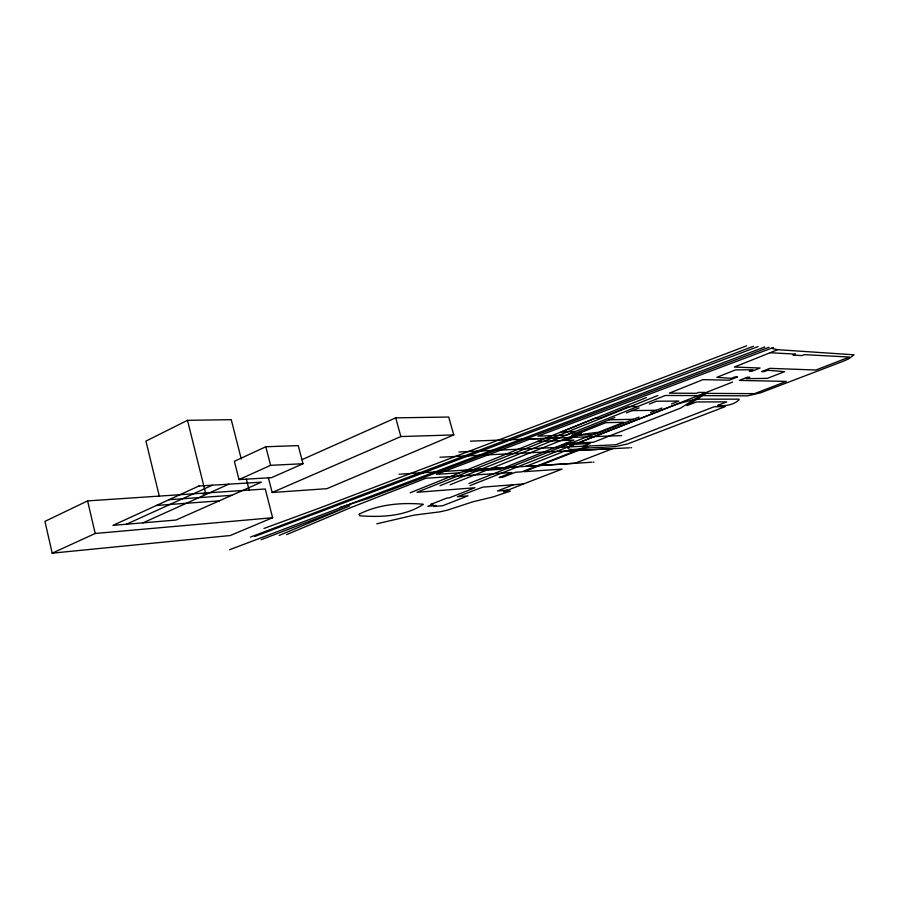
<?xml version="1.0" encoding="UTF-8"?>
<svg xmlns="http://www.w3.org/2000/svg" width="899" height="899" viewBox="0 0 899 899"><rect width="100%" height="100%" fill="white"/><g stroke="black" fill="none" stroke-linecap="round" stroke-linejoin="round"><path stroke-width="1.35" d="M565.134 443.499L593.486 442.241L680.655 408.09L705.288 392.436L698.826 392.391L696.478 393.312L669.317 393.144L702.984 379.648L729.37 380.187L737.54 376.951L734.921 376.917L731.314 378.344L716.851 377.333L735.517 369.882L752.98 369.747L749.305 371.197L751.822 371.287L760.093 368.017L734.348 367.062L777.691 349.677L854.05 354.802L848.645 358.892L843.161 361.286L760.689 392.784L747.552 395.852L702.715 395.605L686.937 405.629L696.568 401.954L726.808 401.864L717.514 405.46C724.886 406.236 733.483 405.168 739.045 399.819A19.935 2.888 -17.1 0 0 738.877 399.156L697.13 399.178M702.715 395.605L706.367 393.357L754.553 393.65L786.299 381.401L739.281 380.401L747.294 377.232L749.8 377.299L746.294 378.681L767.386 378.355L784.546 371.669L767.667 370.253L764.105 371.658L761.689 371.579L769.87 368.343L815.854 370.017L849.443 357.06L804.403 354.644L802.009 355.588L792.963 355.127L795.514 354.116L770.095 352.734M241.235 458.94L231.257 419.676L187.498 420.327L145.941 441.094L159.28 496.057M87.596 500.9L44.95 521.386L52.187 553.166L230.245 535.523L272.622 517.723L265.272 489L87.596 500.9L95.215 533.478L52.187 553.166M265.812 446.758L234.369 461.299L238.999 479.572L271.577 477.65L302.997 463.727L298.254 445.601L265.812 446.758L270.599 465.322L302.997 463.727M126.444 524.229L212.355 485.19M203.073 494.124L205.568 493L187.498 420.327M142.986 522.836L228.751 484.179M238.999 479.572L270.599 465.322M302.244 459.535L395.717 417.855L448.713 417.035L453.748 434.925L326.899 488.674L272.183 492.506L268.374 477.65M272.183 492.506L400.853 436.554L453.748 434.925M279.173 535.433L349.823 505.867L261.126 539.715M286.691 534.579L351.284 507.418L425.935 478.246L511.857 472.503L499.046 477.526L502.799 477.257L515.588 472.245L521.959 471.818L587.901 446.028L458.883 451.972M410.169 492.798L646.403 397.605M657.888 395.504L417.035 492.292L474.975 487.752L449.354 497.832L446.915 498.046L430.722 504.429L433.093 504.215L427.834 506.283L436.442 505.485L433.812 506.519L442.825 505.676L468.053 495.821L457.355 496.754L482.684 487.146L523.51 483.932L562.044 469.121L524.038 471.683L589.946 445.938L615.804 444.769L714.076 406.786L725.313 406.606L627.345 444.016L615.051 446.646L584.103 448.219M700.433 395.594L665.35 395.481L440.083 485.662M614.837 417.507L572.708 434.363L571.854 435.386L577.787 435.15L581.372 433.723L577.709 433.846L605.746 422.676L623.816 422.249L598.678 432.205C587.755 433.61 576.686 434.217 566.775 440.353M649.359 404.056L656.427 401.235L678.779 401.066L671.486 403.943M450.129 484.741L578.439 433.565M564.538 440.443L577.787 435.15M468.941 483.516L596.767 432.947M580.012 435.071L593.037 434.599L597.509 433.475L639.077 417.069M650.438 412.585L661.956 408.034M551.334 440.971L558.751 438.038L530.354 438.959L436.318 474.335L459.715 472.829M626.389 412.899L639.099 407.91M469.986 485.606L732.629 382.041M254.664 536.501L758.104 346.553M578.237 442.926L677.531 403.966L694.275 399.448M583.271 446.241L590.216 443.522L561.886 444.791M575 444.207C561.403 448.646 569.348 451.028 582.058 448.309M513.587 484.707L497.417 490.966L508.115 490.079L523.51 483.932M229.548 549.739L764.757 346.969M507.328 490.157L503.361 491.686L510.351 491.124L493.034 496.933L472.638 501.856L447.612 510.093L439.802 511.868L414.304 515.082L376.827 523.802M746.608 345.834L319.111 508.205L263.98 528.455M250.484 537.074L753.474 346.261M637.616 406.483L628.513 406.584L599.577 418.26L594.868 418.372L561.167 431.992L575.371 431.486L565.999 435.228L537.894 436.127L773.387 347.497M769.061 347.228L367.534 498.698L340.092 507.328M95.215 533.478L272.622 517.723M156.46 505.463L219.244 500.855M169.012 499.709L231.717 495.327M537.748 465.648L525.836 466.424L564.448 451.197L576.293 450.568M539.805 465.525L575 463.232L612.781 448.635L578.36 450.466M462.637 471.683L500.125 469.312L573.854 440.072L537.512 441.51M399.089 474.211L400.066 474.144M401.044 474.088L591.857 462.243M593.25 462.153L593.936 462.108M466.457 470.121L517.262 466.963M439.971 457.231L440.937 457.186M441.915 457.142L629.603 447.803M630.963 447.736L631.637 447.702M470.458 441.173L621.602 435.588M609.117 419.799L633.424 419.294M632.267 410.596L656.18 410.315M771.275 348.295L777.691 349.677M395.717 417.855L400.853 436.554M246.393 479.246L249.147 490.079M359.24 514.161L359.724 515.745C380.85 517.487 405.55 516.318 423.305 504.272C402.089 502.271 378.299 504.317 359.24 514.161M198.926 486.022L112.926 525.376L175.957 520.049L261.395 482.167L198.926 486.022"/></g></svg>
